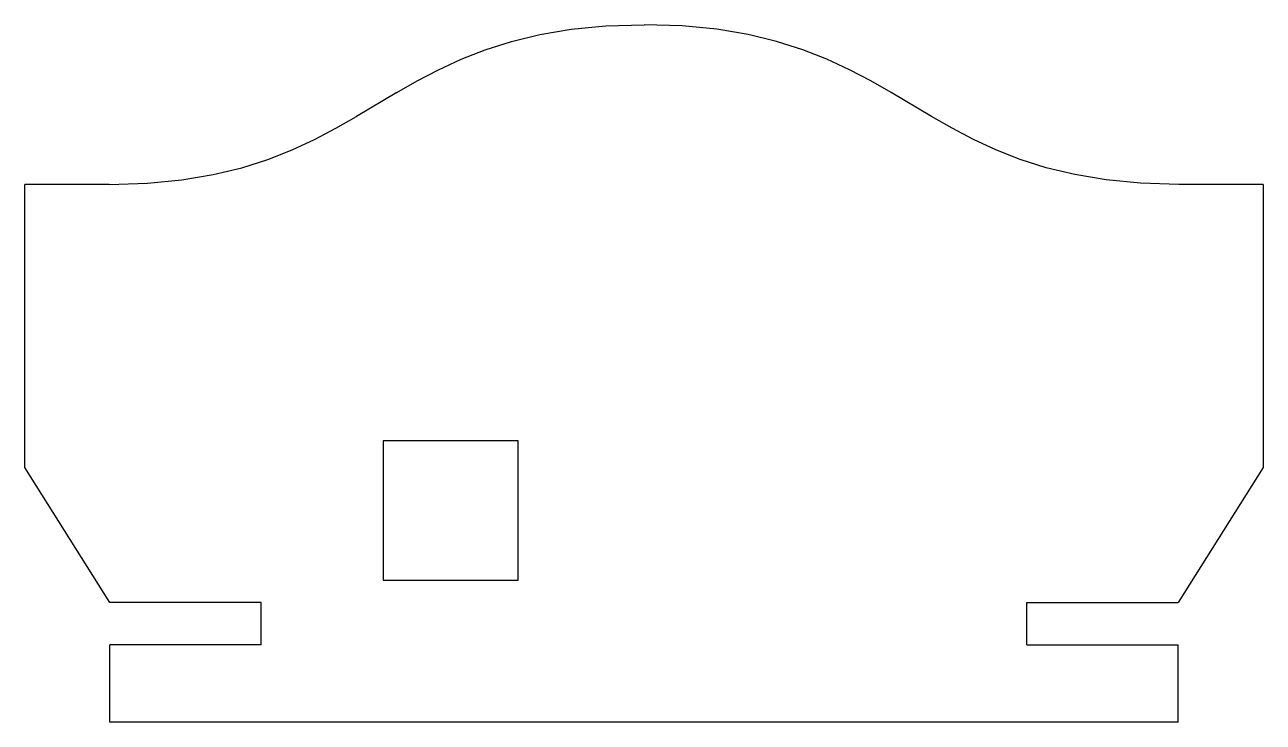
# Model space of a CAD drawing. Extents: x -44 to 44, y -24.8 to 24.8.
import ezdxf

# ---------------------------------------------------------------- set-up
doc = ezdxf.new("R2010")
doc.units = 0
doc.layers.get('0').update_dxf_attribs({"linetype": 'CONTINUOUS'})

msp = doc.modelspace()

# ---------------------------------------------------------------- linework, layer by layer
for p, q in [((-5.168, 24.457), (-2.712, 24.692)), ((-2.712, 24.692), (0, 24.774)), ((2.712, 24.692), (0, 24.774)), ((5.168, 24.457), (2.712, 24.692)), ((-9.424, 23.595), (-7.396, 24.085)), ((-7.396, 24.085), (-5.168, 24.457)), ((7.396, 24.085), (5.168, 24.457)), ((9.424, 23.595), (7.396, 24.085)), ((-12.996, 22.325), (-11.281, 23.003)), ((-11.281, 23.003), (-9.424, 23.595)), ((11.281, 23.003), (9.424, 23.595)), ((12.996, 22.325), (11.281, 23.003)), ((-14.597, 21.58), (-12.996, 22.325)), ((14.597, 21.58), (12.996, 22.325)), ((-16.112, 20.783), (-14.597, 21.58)), ((16.112, 20.783), (14.597, 21.58)), ((-17.57, 19.953), (-16.112, 20.783)), ((17.57, 19.953), (16.112, 20.783)), ((-17.57, 19.953), (-20.43, 18.258)), ((20.43, 18.258), (17.57, 19.953)), ((-21.888, 17.428), (-20.43, 18.258)), ((21.888, 17.428), (20.43, 18.258)), ((-23.403, 16.631), (-21.888, 17.428)), ((23.403, 16.631), (21.888, 17.428)), ((-26.719, 15.208), (-25.004, 15.886)), ((-25.004, 15.886), (-23.403, 16.631)), ((25.004, 15.886), (23.403, 16.631)), ((26.719, 15.208), (25.004, 15.886)), ((-28.576, 14.616), (-26.719, 15.208)), ((28.576, 14.616), (26.719, 15.208)), ((-32.832, 13.754), (-30.604, 14.126)), ((-30.604, 14.126), (-28.576, 14.616)), ((30.604, 14.126), (28.576, 14.616)), ((32.832, 13.754), (30.604, 14.126)), ((-38, 13.437), (-44, 13.437)), ((-44, -6.685), (-44, 13.437)), ((-38, 13.437), (-35.288, 13.519)), ((-35.288, 13.519), (-32.832, 13.754)), ((35.288, 13.519), (32.832, 13.754)), ((38, 13.437), (35.288, 13.519)), ((44, 13.437), (38, 13.437)), ((44, 13.437), (44, -6.686)), ((-18.545, -4.78), (-18.545, -14.68)), ((-8.945, -4.78), (-18.545, -4.78)), ((-8.945, -14.68), (-8.945, -4.78)), ((-37.96, -16.274), (-44, -6.685)), ((44, -6.686), (37.961, -16.274)), ((-18.545, -14.68), (-8.945, -14.68)), ((-27.2, -16.274), (-37.96, -16.274)), ((-27.2, -19.274), (-27.2, -16.274)), ((27.2, -19.274), (27.2, -16.274)), ((27.2, -16.274), (37.961, -16.274)), ((-27.2, -19.274), (-37.96, -19.274)), ((-37.96, -24.774), (-37.96, -19.274)), ((27.2, -19.274), (37.961, -19.274)), ((37.961, -24.774), (37.961, -19.274)), ((37.961, -24.774), (-37.96, -24.774))]:
    msp.add_line(p, q)

doc.saveas('drawing.dxf')
